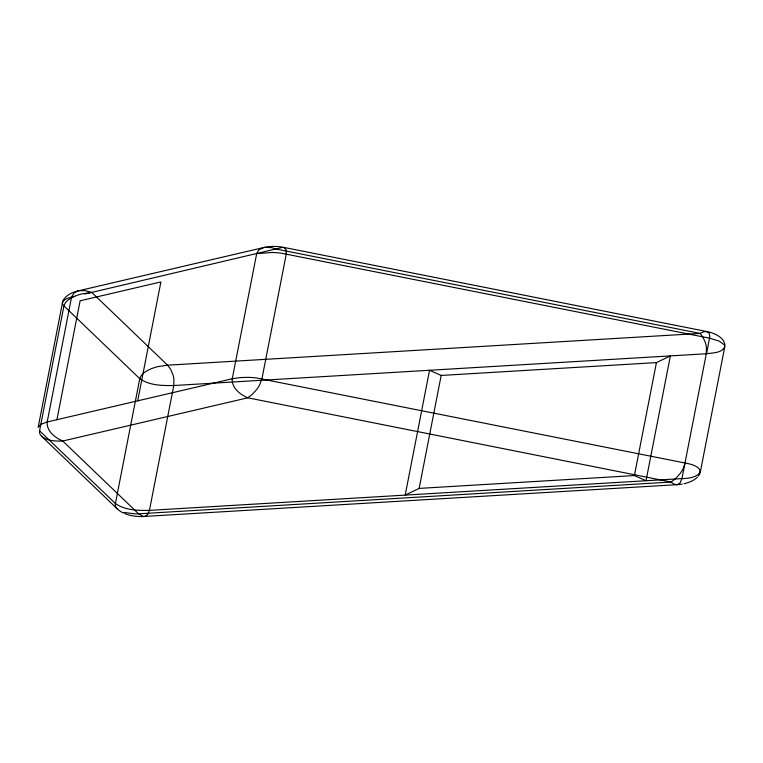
<?xml version="1.0" encoding="UTF-8"?>
<svg xmlns="http://www.w3.org/2000/svg" width="763" height="763" viewBox="0 0 763 763"><rect width="100%" height="100%" fill="white"/><g stroke="black" fill="none" stroke-linecap="round" stroke-linejoin="round"><path stroke-width="1.14" d="M61.86 305.868L38.15 427.404L40.916 424.257L47.192 421.968L232.248 378.753L240.574 377.542L248.519 377.37A46.629 25.255 0.6 0 1 256.521 377.962L685.241 463.046C708.541 467.09 701.531 478.582 681.95 478.601L149.434 510.371C137.96 510.542 125.122 510.39 115.404 503.532L39.571 430.752L63.93 305.906C65.341 300.765 70.654 298.085 75.155 296.073A35.766 19.371 0.6 0 1 82.194 293.831L91.751 292.401L283.159 247.26L706.805 331.543L709.037 332.983L709.819 336.416L706.567 353.765M62.013 305.076C61.956 298.524 69.891 297.608 74.65 296.397M56.92 419.688L80.125 300.794L160.898 281.929L137.702 400.833M419.145 488.406L441.176 375.444L656.428 362.606L670.381 355.892L646.023 480.738L634.396 475.559L419.145 488.406L405.191 495.111L429.55 370.265L441.176 375.444M634.396 475.559L656.428 362.606M685.241 463.046L682.856 469.302A86.057 46.619 0.6 0 1 680.138 473.537L675.617 478.592L671.106 482.035L138.58 513.814A29.719 16.099 0.6 0 1 135.795 513.919L124.016 512.478M281.976 247.04A27.067 14.659 0.6 0 0 263.483 247.594L78.427 290.808L74.269 292.715L71.55 297.122L47.192 421.968C46.4 431.124 55.165 437.809 62.747 441.024L138.904 514.119L143.511 516.484L677.239 484.667L680.148 482.874L681.95 478.601L706.309 353.755L706.424 347.346A88.212 47.783 0.6 0 0 705.451 342.873L703.076 337.36L700.1 333.412L276.807 249.186L271.37 247.594L264.809 247.355M263.483 247.594L258.857 249.902L256.74 253.345L232.248 378.753C231.456 387.909 240.221 394.595 247.803 397.809L671.106 482.035L673.843 484.066L676.752 484.724A27.067 14.659 0.6 0 0 682.256 484.076M144.836 516.417L147.822 514.376L149.434 510.371L173.792 385.525L173.897 379.116A88.212 47.783 0.6 0 0 172.934 374.643L170.559 369.13L167.583 365.181L91.751 292.401L85.008 290.598L78.866 290.713M84.712 294.041L91.388 292.487M257.904 253.621L271.742 252.496A46.543 25.217 0.6 0 1 281.194 253.154L709.6 338.2L719.185 341.099L724.068 344.599A9.747 5.284 0.6 0 1 724.726 347.041L700.348 471.887A27.067 14.659 0.6 0 1 698.336 476.064M283.512 247.317L286.163 249.577L286.297 253.974L261.938 378.82L259.554 385.077A86.057 46.619 0.6 0 1 256.835 389.311L252.315 394.366L247.803 397.809L62.747 441.024C55.527 441.291 47.363 441.043 41.536 436.217A16.815 9.108 0.6 0 1 39.619 430.752M63.93 305.906L139.763 378.686C149.481 385.544 162.319 385.696 173.792 385.525L706.309 353.755C712.289 352.754 723.362 353.317 724.85 345.734A27.067 14.659 0.6 0 0 706.805 331.543L703.639 331.8L700.1 333.412L167.583 365.181L158.027 366.612A35.766 19.371 0.6 0 0 150.988 368.863C146.486 370.875 141.174 373.546 139.763 378.686L115.404 503.532A16.815 9.108 0.6 0 0 117.311 509.016M41.536 436.217L116.338 508.005M63.978 305.887A10.415 5.646 0.6 0 1 62.432 302.549A27.067 14.669 0.6 0 1 64.397 298.524M64.931 297.866A27.067 14.669 0.6 0 1 78.427 290.808M697.392 477.142A27.067 14.659 0.6 0 1 683.991 483.732M144.226 516.503A27.067 14.659 0.6 0 1 124.932 513.642M123.482 513.022A27.067 14.659 0.6 0 1 117.368 508.997"/></g></svg>
